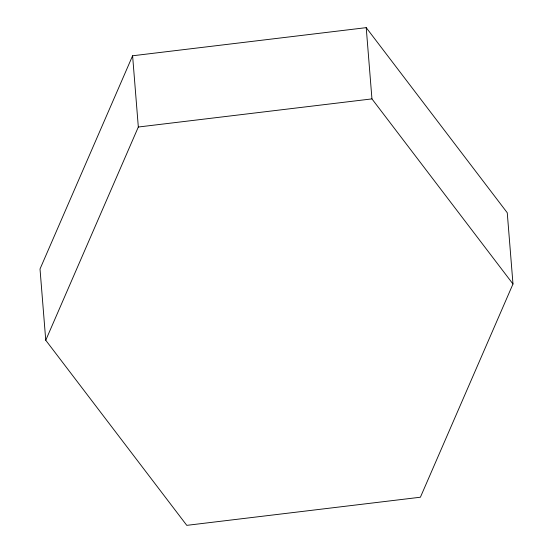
<?xml version="1.0" encoding="UTF-8"?>
<svg xmlns="http://www.w3.org/2000/svg" width="553" height="553" viewBox="0 0 553 553"><rect width="100%" height="100%" fill="white"/><g stroke="black" fill="none" stroke-linecap="round" stroke-linejoin="round"><path stroke-width="0.83" d="M132.596 55.777L40.016 269L45.747 340.247L186.783 525.35L420.404 497.223L512.984 284L507.253 212.753L366.217 27.65L132.596 55.777L138.326 127.017L45.747 340.247M138.326 127.017L371.948 98.897L512.984 284M366.217 27.65L371.948 98.897"/></g></svg>
